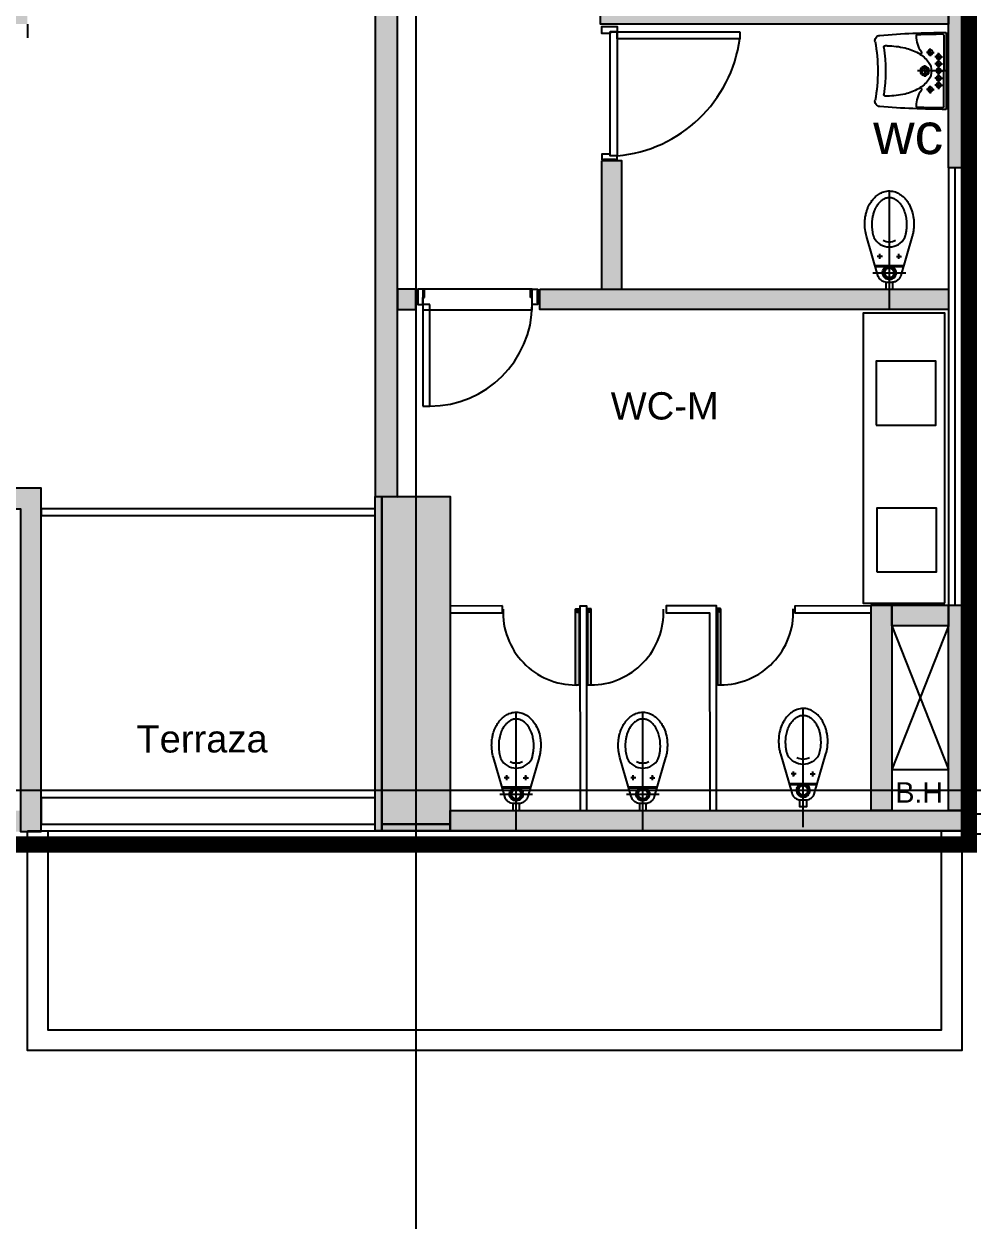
# Model space of a CAD drawing. Header units: metres. Extents: x 357 to 1031, y 43 to 2905.
# Drawn here: x 524.14 to 531.09, y 2472.12 to 2480.95 of the extents above; entities that cross this region are included whole.
import ezdxf

# ---------------------------------------------------------------- set-up
doc = ezdxf.new("R2010")
doc.units = ezdxf.units.M
doc.linetypes.add('DASHED2', pattern=[9.525, 6.35, -3.175])
doc.linetypes.add('HIDDEN', pattern=[9.525, 6.35, -3.175])
doc.layers.add('GG_PISO 5', color=8, linetype='Continuous')
doc.layers.add('GG_PROYECCION', color=9, linetype='DASHED2')
doc.styles.get("Standard").update_dxf_attribs({"font": 'arial.ttf'})

# ---------------------------------------------------------------- blocks, each defined once
blk = doc.blocks.new('lav discapacitados')
for p, q in [((0.1353, 0.125), (0.1353, 0.1399)), ((0.5032, 0.125), (0.5032, 0.1399)), ((0.1828, -0.19), (0.1828, -0.1617)), ((0.3192, -0.15), (0.2762, -0.1495)), ((0.3192, -0.3174), (0.3192, -0.0964)), ((0.3192, -0.15), (0.3192, -0.1217)), ((0.3192, -0.15), (0.3625, -0.1495)), ((0.3192, -0.15), (0.3192, -0.1783)), ((0.4557, -0.19), (0.4557, -0.1617)), ((0.1828, -0.19), (0.1545, -0.19)), ((0.1828, -0.19), (0.1828, -0.2183)), ((0.1828, -0.19), (0.2111, -0.19)), ((0.2148, -0.2514), (0.1865, -0.2514)), ((0.2148, -0.2514), (0.2148, -0.2231)), ((0.2148, -0.2514), (0.2431, -0.2514)), ((0.2148, -0.2514), (0.2148, -0.2797)), ((0.267, -0.2514), (0.2387, -0.2514)), ((0.267, -0.2514), (0.267, -0.2231)), ((0.267, -0.2514), (0.2953, -0.2514)), ((0.267, -0.2514), (0.267, -0.2797)), ((0.3192, -0.2514), (0.2909, -0.2514)), ((0.3192, -0.2514), (0.3192, -0.2231)), ((0.3192, -0.2514), (0.3475, -0.2514)), ((0.3192, -0.2514), (0.3192, -0.2797)), ((0.3714, -0.2514), (0.3431, -0.2514)), ((0.3714, -0.2514), (0.3714, -0.2231)), ((0.3714, -0.2514), (0.3997, -0.2514)), ((0.3714, -0.2514), (0.3714, -0.2797)), ((0.4236, -0.2514), (0.3953, -0.2514)), ((0.4236, -0.2514), (0.4236, -0.2231)), ((0.4236, -0.2514), (0.4519, -0.2514)), ((0.4236, -0.2514), (0.4236, -0.2797)), ((0.4557, -0.19), (0.4274, -0.19)), ((0.4557, -0.19), (0.484, -0.19)), ((0.4557, -0.19), (0.4557, -0.2183)), ((0.0377, -0.3074), (0.6007, -0.3074)), ((0.0583, -0.2892), (0.3192, -0.2892)), ((0.5802, -0.2892), (0.3192, -0.2892))]:
    blk.add_line(p, q)
blk.add_lwpolyline([(0.1353, 0.125, 0.057771), (0.1504, -0.0053, 0.071436), (0.1891, -0.1043, 0.106424), (0.2552, -0.1783, 0.158971), (0.3192, -0.1992, 0.158971)], format="xyb")
at = {"linetype": 'Continuous'}
for centre in [(0.1828, -0.19), (0.4557, -0.19), (0.2148, -0.2514), (0.267, -0.2514), (0.3714, -0.2514), (0.4236, -0.2514)]:
    blk.add_circle(centre, 0.0174, dxfattribs=at)
for centre, radius in [((0.3192, -0.15), 0.0325), ((0.3192, -0.15), 0.023), ((0.3192, -0.2514), 0.0174)]:
    blk.add_circle(centre, radius)
for centre, radius, start, end in [((5.7963, -0.3074), 5.7586, 175.15096, 180), ((0.0967, 0.1762), 0.0385, 79.48538, 175.15096), ((0.3192, 1.3749), 1.1807, 259.48538, 280.51462), ((0.5417, 0.1762), 0.0385, 4.84904, 100.51462), ((-5.1579, -0.3074), 5.7586, 0, 4.84904), ((0.1455, 0.1399), 0.0102, 81.99353, 180), ((0.3192, 1.3749), 1.237, 261.99353, 278.00647), ((-0.0664, 0.125), 0.5696, 346.77455, 0), ((0.4929, 0.1399), 0.0102, 0, 98.00647), ((0.1242, 0.0802), 0.3738, 330.43029, 346.77455), ((5.7963, -0.3074), 5.7483, 177.92069, 179.71619), ((0.062, -0.0992), 0.0102, 88.96035, 177.92069), ((0.0582, -0.3074), 0.2185, 56.42947, 88.96035), ((0.1846, -0.1168), 0.0102, 236.42947, 31.59131), ((0.2442, 0.0121), 0.2358, 306.13117, 330.43029), ((0.4538, -0.1168), 0.0102, 148.40869, 303.57053), ((0.5802, -0.3074), 0.2185, 91.03965, 123.57053), ((0.5765, -0.0992), 0.0102, 2.07931, 91.03965), ((-5.1579, -0.3074), 5.7483, 0.28381, 2.07931), ((0.3192, -0.0906), 0.1086, 270, 306.13117), ((0.0583, -0.2789), 0.0102, 179.71619, 270), ((0.5802, -0.2789), 0.0102, 270, 0.28381)]:
    blk.add_arc(centre, radius, start, end)

msp = doc.modelspace()

# ---------------------------------------------------------------- hatches: boundary and pattern name
at = {"layer": 'GG_PISO 5'}
h = msp.add_hatch(color=256, dxfattribs=at)
h.paths.add_polyline_path([(511.2595, 2527.915), (510.7595, 2527.915), (510.7595, 2529.415), (511.2595, 2529.415)])
h.paths.add_polyline_path([(503.7595, 2527.915), (503.2595, 2527.915), (503.2595, 2529.415), (503.7595, 2529.415)])
h.paths.add_polyline_path([(527.2571, 2527.915), (526.7571, 2527.915), (526.7571, 2529.415), (527.2571, 2529.415)])
h.paths.add_polyline_path([(519.7595, 2527.915), (519.2595, 2527.915), (519.2595, 2529.415), (519.7595, 2529.415)])
h.paths.add_polyline_path([(527.7571, 2519.3901), (527.7571, 2518.8901), (526.2571, 2518.8901), (526.2571, 2519.3901)])
h.paths.add_polyline_path([(511.7595, 2519.3901), (511.7595, 2518.8901), (510.2595, 2518.8901), (510.2595, 2519.3901)])
h.paths.add_polyline_path([(518.7595, 2519.3901), (518.7595, 2518.8901), (520.2595, 2518.8901), (520.2595, 2519.3901)])
h.paths.add_polyline_path([(502.7595, 2519.3901), (502.7595, 2518.8901), (504.2595, 2518.8901), (504.2595, 2519.3901)])
h.paths.add_polyline_path([(527.7571, 2511.3901), (527.7571, 2510.8901), (526.2571, 2510.8901), (526.2571, 2511.3901)])
h.paths.add_polyline_path([(511.7595, 2511.3901), (511.7595, 2510.8901), (510.2595, 2510.8901), (510.2595, 2511.3901)])
h.paths.add_polyline_path([(518.7595, 2511.3901), (518.7595, 2510.8901), (520.2595, 2510.8901), (520.2595, 2511.3901)])
h.paths.add_polyline_path([(502.7595, 2511.3901), (502.7595, 2510.8901), (504.2595, 2510.8901), (504.2595, 2511.3901)])
h.paths.add_polyline_path([(527.7571, 2501.2901), (527.7571, 2500.7901), (526.2571, 2500.7901), (526.2571, 2501.2901)])
h.paths.add_polyline_path([(511.7595, 2501.2901), (511.7595, 2500.7901), (510.2595, 2500.7901), (510.2595, 2501.2901)])
h.paths.add_polyline_path([(518.7595, 2501.2901), (518.7595, 2500.7901), (520.2595, 2500.7901), (520.2595, 2501.2901)])
h.paths.add_polyline_path([(502.7595, 2501.2901), (502.7595, 2500.7901), (504.2595, 2500.7901), (504.2595, 2501.2901)])
h.paths.add_polyline_path([(527.7571, 2493.2901), (527.7571, 2492.7901), (526.2571, 2492.7901), (526.2571, 2493.2901)])
h.paths.add_polyline_path([(511.7595, 2493.2901), (511.7595, 2492.7901), (510.2595, 2492.7901), (510.2595, 2493.2901)])
h.paths.add_polyline_path([(518.7595, 2493.2901), (518.7595, 2492.7901), (520.2595, 2492.7901), (520.2595, 2493.2901)])
h.paths.add_polyline_path([(502.7595, 2493.2901), (502.7595, 2492.7901), (504.2595, 2492.7901), (504.2595, 2493.2901)])
h.paths.add_polyline_path([(519.7595, 2483.6125), (519.2595, 2483.6125), (519.2595, 2482.1172), (519.7595, 2482.1172)])
h.paths.add_polyline_path([(525.8619, 2483.6151), (527.3619, 2483.6151), (527.3619, 2483.1151), (525.8619, 2483.1151)])
h.paths.add_polyline_path([(503.7595, 2482.1149), (503.7595, 2483.6149), (503.2595, 2483.6149), (503.2595, 2482.1149)])
h.paths.add_polyline_path([(511.2595, 2482.1149), (511.2595, 2483.3113), (510.7595, 2483.3113), (510.7595, 2482.1149)])
h.paths.add_polyline_path([(526.7571, 2475.0901), (526.7571, 2477.4901), (527.2571, 2477.4901), (527.2571, 2475.0901)])
h.paths.add_polyline_path([(519.2595, 2477.4901), (519.2595, 2475.0901), (519.7595, 2475.0901), (519.7595, 2477.4901)])
h.paths.add_polyline_path([(510.7595, 2477.4901), (510.7595, 2475.0901), (511.2595, 2475.0901), (511.2595, 2477.4901)])
h.paths.add_polyline_path([(503.7595, 2477.4901), (503.7595, 2475.0901), (503.2595, 2475.0901), (503.2595, 2477.4901)])
at = {"layer": 'GG_PISO 5', "ltscale": 0.03}
h = msp.add_hatch(color=256, dxfattribs=at)
h.dxf.hatch_style = 1
h.paths.add_polyline_path([(511.2595, 2483.3112), (511.2595, 2483.1644), (512.0375, 2483.162), (512.0372, 2483.3122)])
h.paths.add_polyline_path([(512.2496, 2483.3113), (512.4328, 2483.3113), (512.4328, 2482.2651), (512.2496, 2482.2651)])
h.paths.add_polyline_path([(514.3192, 2482.1149), (514.3192, 2482.2649), (511.2595, 2482.2652), (511.2595, 2482.1152)])
h.paths.add_polyline_path([(510.9095, 2477.4911), (510.9095, 2482.1158), (510.7595, 2482.1158), (510.7595, 2477.8565), (510.7595, 2477.4911)])
h.paths.add_polyline_path([(514.3192, 2478.9404), (514.1691, 2478.9404), (514.1692, 2482.1149), (514.3192, 2482.1149)])
h.paths.add_polyline_path([(512.9189, 2479.0904), (512.9191, 2477.4008), (513.0691, 2477.4008), (513.0689, 2479.0904)])
h.paths.add_polyline_path([(513.0691, 2477.4008), (513.2191, 2477.4011), (513.2191, 2477.5511), (513.0691, 2477.5509)])
h.paths.add_polyline_path([(514.3192, 2477.5511), (514.1691, 2477.5511), (514.1691, 2476.9014), (514.3192, 2476.9014)])
h.paths.add_polyline_path([(514.1192, 2477.4008), (514.1691, 2477.401), (514.1691, 2477.5511), (514.1192, 2477.5509)])
h.paths.add_polyline_path([(514.1692, 2475.7013), (514.1692, 2475.2065), (514.3192, 2475.2065), (514.3192, 2475.7013)])
h.paths.add_polyline_path([(510.7595, 2475.0564), (514.3192, 2475.0564), (514.3192, 2475.2065), (511.2595, 2475.2065), (511.2595, 2475.091), (510.7595, 2475.091)])
h.paths.add_polyline_path([(517.6349, 2477.5511), (517.6349, 2477.4011), (517.0685, 2477.4011), (517.0685, 2475.0364), (516.9184, 2475.0364), (516.9184, 2477.5511)])
h.paths.add_polyline_path([(520.1873, 2477.5511), (520.1873, 2477.4011), (519.7595, 2477.4011), (519.7595, 2477.491), (519.2595, 2477.491), (519.2595, 2477.4011), (518.8349, 2477.4011), (518.8349, 2477.5511)])
h.paths.add_polyline_path([(517.0685, 2475.0364), (524.111, 2475.0364), (524.111, 2475.1891), (517.0685, 2475.1891)])
h.paths.add_polyline_path([(522.3865, 2477.5511), (522.3865, 2477.401), (521.3873, 2477.401), (521.3873, 2477.5511)])
h.paths.add_polyline_path([(521.8119, 2475.1891), (521.9619, 2475.1891), (521.9619, 2477.401), (521.8119, 2477.401), (521.8119, 2477.4031), (521.8119, 2475.1891), (521.8118, 2475.1891)])
h.paths.add_polyline_path([(523.5865, 2477.5511), (523.5865, 2477.401), (524.111, 2477.401), (524.111, 2475.0364), (524.2611, 2475.0364), (524.2611, 2477.5511)])
h.paths.add_polyline_path([(527.2571, 2475.191), (531.0583, 2475.191), (531.0583, 2475.041), (526.7071, 2475.0409), (526.7071, 2477.4901), (526.7571, 2477.4901), (526.7571, 2475.0901), (527.2571, 2475.0901)])
h.paths.add_polyline_path([(530.4924, 2476.6947), (530.4924, 2475.191), (530.3424, 2475.191), (530.3424, 2476.6947)], flags=17)
h.paths.add_polyline_path([(530.4924, 2476.6947), (530.9083, 2476.6947), (530.9083, 2476.5447), (530.4924, 2476.5446)], flags=17)
h.paths.add_polyline_path([(531.0583, 2476.6947), (531.0584, 2475.191), (530.9083, 2475.191), (530.9083, 2476.6947)])
h.paths.add_polyline_path([(526.8706, 2477.4898), (526.8706, 2481.1026), (526.7071, 2481.1026), (526.7071, 2477.4904)])
h.paths.add_polyline_path([(527.9136, 2479.0106), (530.9083, 2479.0106), (530.9083, 2478.8605), (527.9136, 2478.8605)])
h.paths.add_polyline_path([(528.3656, 2479.9498), (528.3656, 2479.0106), (528.5156, 2479.0106), (528.5156, 2479.9498)])
h.paths.add_polyline_path([(527.0073, 2479.0106), (526.8706, 2479.0106), (526.8706, 2478.8605), (527.0073, 2478.8605)])
h.paths.add_polyline_path([(531.0583, 2481.1026), (531.0584, 2479.8988), (530.9083, 2479.8988), (530.9083, 2481.1026)])
h.paths.add_polyline_path([(528.3593, 2481.1026), (530.9083, 2481.1027), (530.9083, 2480.9526), (528.3593, 2480.9526)])
h.paths.add_polyline_path([(528.3655, 2484.871), (528.3656, 2483.3101), (528.5156, 2483.3101), (528.5156, 2484.871)])
h.paths.add_polyline_path([(530.1304, 2484.8673), (528.3655, 2484.8712), (528.3655, 2485.0212), (530.1313, 2485.0171)])
h.paths.add_polyline_path([(525.8619, 2483.6167), (522.2105, 2483.6166), (522.2105, 2483.4666), (525.8619, 2483.4667)])
h.paths.add_polyline_path([(524.1611, 2481.1026), (524.0111, 2481.1026), (524.011, 2482.4277), (524.161, 2482.4277)])
h.paths.add_polyline_path([(524.011, 2482.114), (524.011, 2482.2641), (523.3773, 2482.2646), (523.3773, 2482.1146)])
h.paths.add_polyline_path([(522.5119, 2481.1027), (522.3619, 2481.1027), (522.3618, 2482.1145), (522.5119, 2482.1145)])
h.paths.add_polyline_path([(521.9234, 2482.1143), (521.9234, 2482.2643), (522.5773, 2482.2646), (522.5773, 2482.1146)])
h.paths.add_polyline_path([(520.5595, 2482.1145), (520.5595, 2482.2646), (521.1234, 2482.2649), (521.1234, 2482.1149)])
h.paths.add_polyline_path([(520.8627, 2481.1028), (520.7127, 2481.1028), (520.7127, 2482.1146), (520.8627, 2482.1146)])
h.paths.add_polyline_path([(517.2729, 2482.121), (517.2729, 2482.271), (519.2595, 2482.2649), (519.2595, 2482.1149)])
h.paths.add_polyline_path([(522.2104, 2483.6167), (522.2106, 2486.3156), (522.3608, 2486.3156), (522.3606, 2483.6167)])
h.paths.add_polyline_path([(530.2583, 2486.4656), (522.2105, 2486.4656), (522.2105, 2486.3156), (530.2583, 2486.3156)])
h.paths.add_polyline_path([(517.4116, 2482.1145), (517.4116, 2482.1531), (517.4116, 2482.1743)])
h.paths.add_polyline_path([(517.2727, 2481.1026), (517.2727, 2481.0883), (517.2729, 2481.0883), (517.2729, 2480.9526), (524.1611, 2480.9526), (524.1611, 2481.1026)])
at = {"layer": 'GG_PISO 5'}
h = msp.add_hatch(color=256, dxfattribs=at)
edge = h.paths.add_edge_path()
edge.add_line((528.2015, 2476.668), (528.2015, 2476.1143))
edge.add_arc((528.1971, 2476.1143), 0.00439, -89.99969, 0.00031, ccw=False)
edge.add_line((528.1971, 2476.1099), (528.1795, 2476.1099))
edge.add_arc((528.1795, 2476.1143), 0.00439, 180.00031, 270.00031, ccw=False)
edge.add_line((528.1751, 2476.1143), (528.1751, 2476.6636))
edge.add_arc((528.1795, 2476.6636), 0.00439, 90.00031, 180.00031, ccw=False)
edge.add_line((528.1795, 2476.668), (528.2015, 2476.668))
h = msp.add_hatch(color=256, dxfattribs=at)
edge = h.paths.add_edge_path()
edge.add_line((528.2647, 2476.6685), (528.2647, 2476.1148))
edge.add_arc((528.2691, 2476.1148), 0.00439, 179.99969, 269.99969)
edge.add_line((528.2691, 2476.1104), (528.2867, 2476.1104))
edge.add_arc((528.2867, 2476.1148), 0.00439, 269.99969, 359.99969)
edge.add_line((528.2911, 2476.1148), (528.2911, 2476.6641))
edge.add_arc((528.2867, 2476.6641), 0.00439, 359.99969, 449.99969)
edge.add_line((528.2867, 2476.6685), (528.2647, 2476.6685))
h = msp.add_hatch(color=256, dxfattribs=at)
edge = h.paths.add_edge_path()
edge.add_line((529.2149, 2476.6695), (529.2149, 2476.1158))
edge.add_arc((529.2193, 2476.1158), 0.00439, 179.99969, 269.99969)
edge.add_line((529.2193, 2476.1114), (529.2368, 2476.1114))
edge.add_arc((529.2368, 2476.1158), 0.00439, 269.99969, 359.99969)
edge.add_line((529.2412, 2476.1158), (529.2412, 2476.6651))
edge.add_arc((529.2368, 2476.6651), 0.00439, 359.99969, 449.99969)
edge.add_line((529.2368, 2476.6695), (529.2149, 2476.6695))

# ---------------------------------------------------------------- linework, layer by layer
for p, q in [((527.0071, 2531.6847), (527.0071, 2472.1248)), ((527.0071, 2531.6847), (527.0071, 2472.1248)), ((528.1817, 2476.6614), (528.1817, 2476.6482)), ((528.2037, 2476.6658), (528.1861, 2476.6658)), ((528.2037, 2476.6438), (528.2037, 2476.6658)), ((528.2037, 2476.6658), (528.2037, 2476.6131)), ((528.2081, 2476.6658), (528.2037, 2476.6658)), ((528.2081, 2476.6131), (528.2081, 2476.6658)), ((528.2581, 2476.6136), (528.2581, 2476.6663)), ((528.2581, 2476.6663), (528.2625, 2476.6663)), ((528.2625, 2476.6663), (528.2801, 2476.6663)), ((528.2625, 2476.6443), (528.2625, 2476.6663)), ((528.2625, 2476.6663), (528.2625, 2476.6136)), ((528.2845, 2476.6619), (528.2845, 2476.6487)), ((529.2083, 2476.6146), (529.2083, 2476.6673)), ((529.2083, 2476.6673), (529.2127, 2476.6673)), ((529.2127, 2476.6673), (529.2303, 2476.6673)), ((529.2127, 2476.6453), (529.2127, 2476.6673)), ((529.2127, 2476.6673), (529.2127, 2476.6146)), ((529.2346, 2476.6629), (529.2346, 2476.6497)), ((528.1861, 2476.6438), (528.2037, 2476.6438)), ((528.2037, 2476.6131), (528.2081, 2476.6131)), ((528.2625, 2476.6136), (528.2581, 2476.6136)), ((528.2801, 2476.6443), (528.2625, 2476.6443)), ((529.2127, 2476.6146), (529.2083, 2476.6146)), ((529.2303, 2476.6453), (529.2127, 2476.6453)), ((530.9083, 2476.5447), (530.4924, 2475.491)), ((530.4924, 2476.5446), (530.9083, 2475.4911)), ((501.24, 2475.3401), (533.0423, 2475.3401))]:
    msp.add_line(p, q, dxfattribs=at)
at = {"layer": 'GG_PISO 5', "extrusion": (-1.55665e-06, -4.47371e-06, 1)}
for p, q in [((530.4238, 2479.2502, 0), (530.3864, 2479.2502, 0)), ((530.4051, 2479.2315, 0), (530.4051, 2479.2689, 0)), ((530.5264, 2479.2502, 0), (530.5638, 2479.2502, 0)), ((530.5451, 2479.2315, 0), (530.5451, 2479.2689, 0)), ((530.5781, 2479.1802, 0), (530.3721, 2479.1802, 0)), ((530.4513, 2479.1742, 0), (530.3738, 2479.1742, 0)), ((530.5764, 2479.1742, 0), (530.4988, 2479.1742, 0)), ((527.6904, 2475.431, 0), (527.6529, 2475.431, 0)), ((527.6716, 2475.4122, 0), (527.6716, 2475.4497, 0)), ((527.7929, 2475.431, 0), (527.8304, 2475.431, 0)), ((527.8116, 2475.4122, 0), (527.8116, 2475.4497, 0)), ((528.6176, 2475.431, 0), (528.5802, 2475.431, 0)), ((528.5989, 2475.4122, 0), (528.5989, 2475.4497, 0)), ((528.7202, 2475.431, 0), (528.7576, 2475.431, 0)), ((528.7389, 2475.4122, 0), (528.7389, 2475.4497, 0)), ((527.8446, 2475.361, 0), (527.6387, 2475.361, 0)), ((527.7179, 2475.355, 0), (527.6403, 2475.355, 0)), ((527.8429, 2475.355, 0), (527.7654, 2475.355, 0)), ((528.7718, 2475.361, 0), (528.5659, 2475.361, 0)), ((528.6451, 2475.355, 0), (528.5676, 2475.355, 0)), ((528.7702, 2475.355, 0), (528.6926, 2475.355, 0))]:
    msp.add_line(p, q, dxfattribs=at)
at = {"layer": 'GG_PISO 5', "extrusion": (1.55665e-06, -4.47371e-06, 1)}
for p, q in [((529.7925, 2475.4581, 0), (529.755, 2475.4581, 0)), ((529.7738, 2475.4393, 0), (529.7738, 2475.4768, 0)), ((529.895, 2475.4581, 0), (529.9325, 2475.4581, 0)), ((529.9138, 2475.4393, 0), (529.9138, 2475.4768, 0)), ((529.7408, 2475.3881, 0), (529.9467, 2475.3881, 0)), ((529.7424, 2475.3821, 0), (529.82, 2475.3821, 0)), ((529.8675, 2475.3821, 0), (529.9451, 2475.3821, 0))]:
    msp.add_line(p, q, dxfattribs=at)
at = {"layer": 'GG_PISO 5', "ltscale": 5, "const_width": 0.1199}
msp.add_lwpolyline([(499.4659, 2529.416), (531.0583, 2529.416), (531.0583, 2474.941), (499.4659, 2474.941)], close=True, dxfattribs=at)
at = {"layer": 'GG_PISO 5'}
for points in [[(526.8706, 2477.4898), (526.8706, 2481.1026), (526.7071, 2481.1026), (526.7071, 2477.4904)], [(528.3593, 2481.1026), (530.9083, 2481.1027), (530.9083, 2480.9526), (528.3593, 2480.9526)], [(531.0583, 2481.1026), (531.0584, 2479.8988), (530.9083, 2479.8988), (530.9083, 2481.1026)], [(528.4302, 2480.8962), (528.4809, 2480.8962), (528.4809, 2479.9871), (528.4302, 2479.9871)], [(528.3656, 2479.9498), (528.3656, 2479.0106), (528.5156, 2479.0106), (528.5156, 2479.9498)], [(530.9083, 2476.6947), (530.9583, 2476.6947), (530.9583, 2479.8988), (530.9083, 2479.8988)], [(527.0073, 2479.0106), (526.8706, 2479.0106), (526.8706, 2478.8605), (527.0073, 2478.8605)], [(527.058, 2479.0098), (527.058, 2478.8601), (527.8589, 2478.8601), (527.8589, 2479.0098)], [(527.9136, 2479.0106), (530.9083, 2479.0106), (530.9083, 2478.8605), (527.9136, 2478.8605)], [(530.8825, 2476.7101), (530.8825, 2478.835), (530.2825, 2478.835), (530.2825, 2476.7101)], [(530.3777, 2478.015), (530.8156, 2478.015), (530.8156, 2478.4821), (530.3777, 2478.4821)], [(523.5865, 2477.5511), (523.5865, 2477.401), (524.111, 2477.401), (524.111, 2475.0364), (524.2611, 2475.0364), (524.2611, 2477.5511)], [(526.7571, 2475.041), (526.7071, 2475.0409), (526.7071, 2477.4901), (526.7571, 2477.4901)], [(526.7571, 2475.0901), (526.7571, 2477.4901), (527.2571, 2477.4901), (527.2571, 2475.0901)], [(526.7071, 2477.351), (526.7071, 2477.401), (524.2611, 2477.401), (524.2611, 2477.351)], [(530.3829, 2476.9392), (530.8207, 2476.9392), (530.8207, 2477.4062), (530.3829, 2477.4062)], [(527.6399, 2476.689), (527.2571, 2476.688), (527.2571, 2476.6379), (527.2571, 2476.6379), (527.2571, 2476.6379), (527.6399, 2476.6389)], [(528.2591, 2475.191), (528.2581, 2476.6889), (528.2081, 2476.6889), (528.2081, 2476.6389), (528.208, 2476.6389), (528.2091, 2475.191)], [(529.2092, 2475.191), (529.2082, 2476.6896), (528.8404, 2476.6896), (528.8404, 2476.6396), (529.1581, 2476.6396), (529.1591, 2475.191)], [(530.3424, 2476.6896), (529.7822, 2476.6886), (529.7821, 2476.6385), (530.1743, 2476.6385), (530.1743, 2476.6385), (530.3424, 2476.6395)], [(530.4924, 2476.6947), (530.4924, 2475.191), (530.3424, 2475.191), (530.3424, 2476.6947)], [(530.4924, 2476.6947), (530.9083, 2476.6947), (530.9083, 2476.5447), (530.4924, 2476.5446)], [(531.0583, 2476.6947), (531.0584, 2475.191), (530.9083, 2475.191), (530.9083, 2476.6947)], [(530.4924, 2476.5446), (530.4924, 2475.491), (530.9083, 2475.4911), (530.9083, 2476.5446)], [(526.7071, 2475.091), (526.7071, 2475.2839), (524.2611, 2475.2839), (524.2611, 2475.091)], [(527.2571, 2475.191), (531.0583, 2475.191), (531.0583, 2475.041), (527.2571, 2475.041)], [(538.536, 2475.016), (531.0583, 2475.016), (531.0583, 2475.1661), (538.536, 2475.1661)], [(526.7572, 2475.041), (526.7571, 2475.091), (527.2571, 2475.091), (527.2572, 2475.041)], [(524.1615, 2475.041), (531.0056, 2475.041), (531.0055, 2473.4308), (524.1615, 2473.4308)], [(524.1615, 2475.041), (531.0056, 2475.041), (531.0055, 2473.4308), (524.1615, 2473.4308)], [(524.3115, 2475.041), (530.8556, 2475.041), (530.8555, 2473.5808), (524.3115, 2473.5808)], [(524.3115, 2475.041), (530.8556, 2475.041), (530.8555, 2473.5808), (524.3115, 2473.5808)]]:
    msp.add_lwpolyline(points, close=True, dxfattribs=at)
for points in [[(528.4302, 2480.8835), (528.3684, 2480.8835), (528.3684, 2480.9342), (528.4809, 2480.9342), (528.4809, 2480.8962), (528.4302, 2480.8962), (528.4302, 2480.8835)], [(528.4302, 2479.9998), (528.3684, 2479.9998), (528.3684, 2479.9609), (528.4809, 2479.9609), (528.4809, 2479.9871), (528.4302, 2479.9871), (528.4302, 2479.9998)], [(528.4682, 2479.9498), (528.4682, 2479.9609), (528.3811, 2479.9609), (528.3811, 2479.9498)], [(527.0073, 2478.9105), (527.0199, 2478.9105), (527.0199, 2478.9977), (527.0073, 2478.9977)], [(527.0706, 2478.9486), (527.0706, 2479.0103), (527.0199, 2479.0103), (527.0199, 2478.8978), (527.058, 2478.8978), (527.058, 2478.9486), (527.0706, 2478.9486)], [(527.8462, 2478.9486), (527.8462, 2479.0103), (527.8969, 2479.0103), (527.8969, 2478.8978), (527.8589, 2478.8978), (527.8589, 2478.9486), (527.8462, 2478.9486)], [(527.9096, 2478.9105), (527.8969, 2478.9105), (527.8969, 2478.9977), (527.9096, 2478.9977)]]:
    msp.add_lwpolyline(points, dxfattribs=at)
at = {"layer": 'GG_PISO 5', "linetype": 'HIDDEN'}
for points in [[(528.4809, 2480.8455), (528.4809, 2480.8962), (529.3795, 2480.8962), (529.3795, 2480.8455)], [(527.1087, 2478.8978), (527.058, 2478.8978), (527.058, 2478.1537), (527.1087, 2478.1537)]]:
    msp.add_lwpolyline(points, close=True, dxfattribs=at)
at = {"layer": 'GG_PISO 5', "extrusion": (-1.55665e-06, -4.47371e-06, 1), "flags": 128}
for points, elevation in [([(530.6422, 2479.3976), (530.5592, 2479.1116, -0.016701), (530.5578, 2479.1071, -0.022806), (530.5555, 2479.1012, -0.021821), (530.5527, 2479.0958, -0.034751), (530.5473, 2479.0876, -0.036571), (530.5406, 2479.08, -0.043988), (530.531, 2479.0722, -0.052185), (530.5182, 2479.0653, -0.082496), (530.4958, 2479.0603, -0.014668), (530.4917, 2479.0601), (530.4584, 2479.0601, -0.083909), (530.4354, 2479.064, -0.098699), (530.4118, 2479.0779, -0.082496), (530.3975, 2479.0958, -0.052185), (530.3917, 2479.1091, -0.009147), (530.3909, 2479.1116), (530.3079, 2479.3976, -0.038438), (530.2978, 2479.4464, -0.03221), (530.2951, 2479.488, -0.004356), (530.2951, 2479.4937, -0.034754), (530.299, 2479.5386, -0.021818), (530.3047, 2479.5663, -0.013779), (530.3095, 2479.5836, -0.009024), (530.3123, 2479.5921, -0.022804), (530.3207, 2479.6133, -0.021821), (530.3306, 2479.6328, -0.031515), (530.3478, 2479.6592, -0.003233), (530.3493, 2479.6612, -0.036571), (530.3681, 2479.6825, -0.043988), (530.3946, 2479.704, -0.02205), (530.4091, 2479.713, -0.030103), (530.4238, 2479.7201, -0.082496), (530.4671, 2479.7299, -0.014666), (530.4751, 2479.7301, -0.083908), (530.5196, 2479.7226, -0.043384), (530.541, 2479.713, -0.055079), (530.5758, 2479.6883, -0.050815), (530.6024, 2479.6592, -0.03155), (530.6195, 2479.6328, -0.052186), (530.6403, 2479.585, -0.001468), (530.6407, 2479.5836, -0.042516), (530.6524, 2479.5297, -0.03221), (530.6551, 2479.488, -0.004357), (530.655, 2479.4824, -0.034752), (530.6511, 2479.4375, -0.02182), (530.6455, 2479.4098, -0.009707), (530.6422, 2479.3976)], -0.0118), ([(530.4751, 2479.6802, 0.014666), (530.4701, 2479.68, 0.082496), (530.4427, 2479.6738, 0.044795), (530.4291, 2479.6668, 0.007375), (530.4254, 2479.6644, 0.043988), (530.4051, 2479.6478, 0.036571), (530.3907, 2479.6315, 0.018877), (530.3842, 2479.6223, 0.015864), (530.3772, 2479.6107, 0.021821), (530.3687, 2479.5941, 0.022804), (530.3615, 2479.576, 0.01791), (530.357, 2479.5614, 0.004894), (530.3555, 2479.5556, 0.021818), (530.3502, 2479.5298, 0.034754), (530.3466, 2479.4879, 0.004356), (530.3466, 2479.4826, 0.03221), (530.3491, 2479.4437, 0.03362), (530.357, 2479.4039, 0.010353), (530.3595, 2479.3954, 0.008488), (530.3618, 2479.3885)], -0.0119), ([(530.5884, 2479.3885, 0.000935), (530.5887, 2479.3892, 0.017908), (530.5932, 2479.4039, 0.004894), (530.5947, 2479.4096, 0.02182), (530.5999, 2479.4355, 0.034752), (530.6036, 2479.4773, 0.004357), (530.6036, 2479.4826, 0.03221), (530.6011, 2479.5215, 0.033619), (530.5932, 2479.5614, 0.010353), (530.5907, 2479.5699, 0.052186), (530.573, 2479.6107, 0.015899), (530.566, 2479.6223, 0.066511), (530.5403, 2479.6523, 0.040373), (530.5211, 2479.6668, 0.058094), (530.5032, 2479.6754, 0.083908), (530.4751, 2479.6802)], -0.0119), ([(527.9088, 2475.5784), (527.8257, 2475.2924, -0.016701), (527.8244, 2475.2879, -0.022806), (527.822, 2475.282, -0.021821), (527.8192, 2475.2765, -0.034751), (527.8139, 2475.2684, -0.036571), (527.8071, 2475.2608, -0.043988), (527.7976, 2475.253, -0.052185), (527.7847, 2475.2461, -0.082496), (527.7624, 2475.241, -0.014668), (527.7582, 2475.2409), (527.725, 2475.2409, -0.083909), (527.702, 2475.2448, -0.098699), (527.6784, 2475.2587, -0.082496), (527.664, 2475.2765, -0.052185), (527.6582, 2475.2899, -0.009147), (527.6575, 2475.2924), (527.5745, 2475.5784, -0.038438), (527.5643, 2475.6271, -0.03221), (527.5616, 2475.6688, -0.004356), (527.5617, 2475.6745, -0.034754), (527.5656, 2475.7194, -0.021818), (527.5712, 2475.7471, -0.013779), (527.576, 2475.7643, -0.009024), (527.5788, 2475.7729, -0.022804), (527.5873, 2475.7941, -0.021821), (527.5972, 2475.8136, -0.031515), (527.6143, 2475.84, -0.003233), (527.6158, 2475.842, -0.036571), (527.6347, 2475.8632, -0.043988), (527.6611, 2475.8848, -0.02205), (527.6757, 2475.8938, -0.030103), (527.6904, 2475.9008, -0.082496), (527.7337, 2475.9107, -0.014666), (527.7416, 2475.9109, -0.083908), (527.7861, 2475.9034, -0.043384), (527.8076, 2475.8938, -0.055079), (527.8423, 2475.869, -0.050815), (527.8689, 2475.84, -0.03155), (527.8861, 2475.8135, -0.052186), (527.9068, 2475.7657, -0.001468), (527.9072, 2475.7643, -0.042516), (527.9189, 2475.7105, -0.03221), (527.9216, 2475.6688, -0.004357), (527.9216, 2475.6632, -0.034752), (527.9177, 2475.6183, -0.02182), (527.912, 2475.5905, -0.009707), (527.9088, 2475.5784)], -0.0118), ([(527.7416, 2475.861, 0.014666), (527.7366, 2475.8608, 0.082496), (527.7093, 2475.8546, 0.044795), (527.6957, 2475.8476, 0.007375), (527.692, 2475.8451, 0.043988), (527.6717, 2475.8286, 0.036571), (527.6572, 2475.8123, 0.018877), (527.6507, 2475.8031, 0.015864), (527.6437, 2475.7915, 0.021821), (527.6353, 2475.7749, 0.022804), (527.628, 2475.7568, 0.01791), (527.6235, 2475.7421, 0.004894), (527.622, 2475.7364, 0.021818), (527.6168, 2475.7105, 0.034754), (527.6131, 2475.6687, 0.004356), (527.6131, 2475.6634, 0.03221), (527.6156, 2475.6245, 0.03362), (527.6235, 2475.5846, 0.010353), (527.626, 2475.5761, 0.008488), (527.6283, 2475.5692)], -0.0119), ([(527.855, 2475.5692, 0.000935), (527.8552, 2475.57, 0.017908), (527.8598, 2475.5846, 0.004894), (527.8612, 2475.5904, 0.02182), (527.8665, 2475.6162, 0.034752), (527.8701, 2475.6581, 0.004357), (527.8702, 2475.6634, 0.03221), (527.8677, 2475.7023, 0.033619), (527.8598, 2475.7421, 0.010353), (527.8573, 2475.7506, 0.052186), (527.8396, 2475.7915, 0.015899), (527.8325, 2475.8031, 0.066511), (527.8068, 2475.8331, 0.040373), (527.7876, 2475.8476, 0.058094), (527.7698, 2475.8562, 0.083908), (527.7416, 2475.861)], -0.0119), ([(528.836, 2475.5784), (528.753, 2475.2924, -0.016701), (528.7516, 2475.2879, -0.022806), (528.7492, 2475.282, -0.021821), (528.7465, 2475.2765, -0.034751), (528.7411, 2475.2684, -0.036571), (528.7343, 2475.2608, -0.043988), (528.7248, 2475.253, -0.052185), (528.712, 2475.2461, -0.082496), (528.6896, 2475.241, -0.014668), (528.6855, 2475.2409), (528.6522, 2475.2409, -0.083909), (528.6292, 2475.2448, -0.098699), (528.6056, 2475.2587, -0.082496), (528.5912, 2475.2765, -0.052185), (528.5855, 2475.2899, -0.009147), (528.5847, 2475.2924), (528.5017, 2475.5784, -0.038438), (528.4916, 2475.6271, -0.03221), (528.4889, 2475.6688, -0.004356), (528.4889, 2475.6745, -0.034754), (528.4928, 2475.7194, -0.021818), (528.4985, 2475.7471, -0.013779), (528.5032, 2475.7643, -0.009024), (528.5061, 2475.7729, -0.022804), (528.5145, 2475.7941, -0.021821), (528.5244, 2475.8136, -0.031515), (528.5416, 2475.84, -0.003233), (528.5431, 2475.842, -0.036571), (528.5619, 2475.8632, -0.043988), (528.5883, 2475.8848, -0.02205), (528.6029, 2475.8938, -0.030103), (528.6176, 2475.9008, -0.082496), (528.6609, 2475.9107, -0.014666), (528.6689, 2475.9109, -0.083908), (528.7134, 2475.9034, -0.043384), (528.7348, 2475.8938, -0.055079), (528.7696, 2475.869, -0.050815), (528.7961, 2475.84, -0.03155), (528.8133, 2475.8135, -0.052186), (528.8341, 2475.7657, -0.001468), (528.8345, 2475.7643, -0.042516), (528.8462, 2475.7105, -0.03221), (528.8489, 2475.6688, -0.004357), (528.8488, 2475.6632, -0.034752), (528.8449, 2475.6183, -0.02182), (528.8393, 2475.5905, -0.009707), (528.836, 2475.5784)], -0.0118), ([(528.6689, 2475.861, 0.014666), (528.6639, 2475.8608, 0.082496), (528.6365, 2475.8546, 0.044795), (528.6229, 2475.8476, 0.007375), (528.6192, 2475.8451, 0.043988), (528.5989, 2475.8286, 0.036571), (528.5845, 2475.8123, 0.018877), (528.578, 2475.8031, 0.015864), (528.571, 2475.7915, 0.021821), (528.5625, 2475.7749, 0.022804), (528.5553, 2475.7568, 0.01791), (528.5508, 2475.7421, 0.004894), (528.5493, 2475.7364, 0.021818), (528.544, 2475.7105, 0.034754), (528.5404, 2475.6687, 0.004356), (528.5403, 2475.6634, 0.03221), (528.5429, 2475.6245, 0.03362), (528.5508, 2475.5846, 0.010353), (528.5532, 2475.5761, 0.008488), (528.5555, 2475.5692)], -0.0119), ([(528.7822, 2475.5692, 0.000935), (528.7825, 2475.57, 0.017908), (528.787, 2475.5846, 0.004894), (528.7885, 2475.5904, 0.02182), (528.7937, 2475.6162, 0.034752), (528.7974, 2475.6581, 0.004357), (528.7974, 2475.6634, 0.03221), (528.7949, 2475.7023, 0.033619), (528.787, 2475.7421, 0.010353), (528.7845, 2475.7506, 0.052186), (528.7668, 2475.7915, 0.015899), (528.7598, 2475.8031, 0.066511), (528.734, 2475.8331, 0.040373), (528.7149, 2475.8476, 0.058094), (528.697, 2475.8562, 0.083908), (528.6689, 2475.861)], -0.0119)]:
    msp.add_lwpolyline(points, format="xyb", dxfattribs=dict(at, elevation=elevation))
at = {"layer": 'GG_PISO 5', "linetype": 'HIDDEN', "ltscale": 0.25, "extrusion": (-1.55665e-06, -4.47371e-06, 1), "elevation": -0.0119}
for points in [[(530.4751, 2478.8602), (530.4751, 2479.7302)], [(530.3551, 2479.1302), (530.5951, 2479.1302)], [(527.7416, 2475.041), (527.7416, 2475.911)], [(528.6689, 2475.041), (528.6689, 2475.911)], [(527.6216, 2475.311), (527.8616, 2475.311)], [(528.5489, 2475.311), (528.7889, 2475.311)]]:
    msp.add_lwpolyline(points, dxfattribs=at)
at = {"layer": 'GG_PISO 5', "extrusion": (-1.55665e-06, -4.47371e-06, 1), "elevation": -0.0119}
for points in [[(530.5001, 2479.0602), (530.4501, 2479.0602), (530.4501, 2479.0102), (530.5001, 2479.0102)], [(527.7666, 2475.241), (527.7166, 2475.241), (527.7166, 2475.191), (527.7666, 2475.191)], [(528.6939, 2475.241), (528.6439, 2475.241), (528.6439, 2475.191), (528.6939, 2475.191)]]:
    msp.add_lwpolyline(points, close=True, dxfattribs=at)
at = {"layer": 'GG_PISO 5'}
for points in [[(528.2015, 2476.668), (528.2015, 2476.1143, -0.414214), (528.1971, 2476.1099), (528.1795, 2476.1099, -0.414214), (528.1751, 2476.1143), (528.1751, 2476.6636, -0.414214), (528.1795, 2476.668)], [(528.2647, 2476.6685), (528.2647, 2476.1148, 0.414214), (528.2691, 2476.1104), (528.2867, 2476.1104, 0.414214), (528.2911, 2476.1148), (528.2911, 2476.6641, 0.414214), (528.2867, 2476.6685)], [(529.2149, 2476.6695), (529.2149, 2476.1158, 0.414214), (529.2193, 2476.1114), (529.2368, 2476.1114, 0.414214), (529.2412, 2476.1158), (529.2412, 2476.6651, 0.414214), (529.2368, 2476.6695)]]:
    msp.add_lwpolyline(points, format="xyb", close=True, dxfattribs=at)
at = {"layer": 'GG_PISO 5', "extrusion": (1.55665e-06, -4.47371e-06, 1), "flags": 128}
for points, elevation in [([(529.6766, 2475.6054), (529.7596, 2475.3195, 0.016701), (529.761, 2475.315, 0.022806), (529.7634, 2475.3091, 0.021821), (529.7662, 2475.3036, 0.034751), (529.7715, 2475.2955, 0.036571), (529.7783, 2475.2879, 0.043988), (529.7878, 2475.2801, 0.052185), (529.8007, 2475.2732, 0.082496), (529.823, 2475.2681, 0.014668), (529.8271, 2475.268), (529.8604, 2475.268, 0.083909), (529.8834, 2475.2719, 0.098699), (529.907, 2475.2858, 0.082496), (529.9214, 2475.3036, 0.052185), (529.9272, 2475.317, 0.009147), (529.9279, 2475.3195), (530.0109, 2475.6054, 0.038438), (530.0211, 2475.6542, 0.03221), (530.0238, 2475.6959, 0.004356), (530.0237, 2475.7016, 0.034754), (530.0198, 2475.7464, 0.021818), (530.0142, 2475.7742, 0.013779), (530.0094, 2475.7914, 0.009024), (530.0066, 2475.8, 0.022804), (529.9981, 2475.8212, 0.021821), (529.9882, 2475.8407, 0.031515), (529.9711, 2475.8671, 0.003233), (529.9695, 2475.8691, 0.036571), (529.9507, 2475.8903, 0.043988), (529.9243, 2475.9119, 0.02205), (529.9097, 2475.9209, 0.030103), (529.895, 2475.9279, 0.082496), (529.8517, 2475.9378, 0.014666), (529.8438, 2475.938, 0.083908), (529.7992, 2475.9305, 0.043384), (529.7778, 2475.9209, 0.055079), (529.7431, 2475.8961, 0.050815), (529.7165, 2475.8671, 0.03155), (529.6993, 2475.8406, 0.052186), (529.6786, 2475.7928, 0.001468), (529.6781, 2475.7914, 0.042516), (529.6665, 2475.7376, 0.03221), (529.6638, 2475.6959, 0.004357), (529.6638, 2475.6902, 0.034752), (529.6677, 2475.6454, 0.02182), (529.6734, 2475.6176, 0.009707), (529.6766, 2475.6054)], -0.0101), ([(529.7304, 2475.5963, -0.000935), (529.7301, 2475.5971, -0.017908), (529.7256, 2475.6117, -0.004894), (529.7241, 2475.6175, -0.02182), (529.7189, 2475.6433, -0.034752), (529.7153, 2475.6852, -0.004357), (529.7152, 2475.6905, -0.03221), (529.7177, 2475.7293, -0.033619), (529.7256, 2475.7692, -0.010353), (529.7281, 2475.7777, -0.052186), (529.7458, 2475.8186, -0.015899), (529.7529, 2475.8302, -0.066511), (529.7786, 2475.8602, -0.040373), (529.7978, 2475.8747, -0.058094), (529.8156, 2475.8833, -0.083908), (529.8438, 2475.8881)], -0.0102), ([(529.8438, 2475.8881, -0.014666), (529.8488, 2475.8879, -0.082496), (529.8761, 2475.8817, -0.044795), (529.8897, 2475.8747, -0.007375), (529.8934, 2475.8722, -0.043988), (529.9137, 2475.8557, -0.036571), (529.9282, 2475.8394, -0.018877), (529.9346, 2475.8302, -0.015864), (529.9417, 2475.8186, -0.021821), (529.9501, 2475.802, -0.022804), (529.9574, 2475.7839, -0.01791), (529.9619, 2475.7692, -0.004894), (529.9634, 2475.7635, -0.021818), (529.9686, 2475.7376, -0.034754), (529.9722, 2475.6957, -0.004356), (529.9723, 2475.6905, -0.03221), (529.9698, 2475.6516, -0.03362), (529.9619, 2475.6117, -0.010353), (529.9594, 2475.6032, -0.008488), (529.9571, 2475.5963)], -0.0102)]:
    msp.add_lwpolyline(points, format="xyb", dxfattribs=dict(at, elevation=elevation))
at = {"layer": 'GG_PISO 5', "linetype": 'HIDDEN', "ltscale": 0.25, "extrusion": (1.55665e-06, -4.47371e-06, 1), "elevation": -0.0102}
for points in [[(529.8438, 2475.0681), (529.8438, 2475.9381)], [(529.9638, 2475.3381), (529.7238, 2475.3381)]]:
    msp.add_lwpolyline(points, dxfattribs=at)
at = {"layer": 'GG_PISO 5', "extrusion": (1.55665e-06, -4.47371e-06, 1), "elevation": -0.0102}
msp.add_lwpolyline([(529.8188, 2475.2681), (529.8688, 2475.2681), (529.8688, 2475.2181), (529.8188, 2475.2181)], close=True, dxfattribs=at)
at = {"layer": 'GG_PISO 5'}
for centre in [(528.1883, 2476.6548), (528.2779, 2476.6553), (529.2281, 2476.6563)]:
    msp.add_circle(centre, 0.0022, dxfattribs=at)
for centre, radius, start, end in [((528.3918, 2480.98), 0.9969, 275.13142, 352.24925), ((528.3918, 2480.98), 0.9969, 275.13142, 352.24925), ((527.1081, 2478.9046), 0.7509, 270.044, 359.48672), ((528.1861, 2476.6614), 0.00439, 90.00031, 180.00031), ((528.2801, 2476.6619), 0.00439, 359.99969, 89.99969), ((528.2801, 2476.6487), 0.00439, 269.99969, 359.99969), ((529.2303, 2476.6629), 0.00439, 359.99969, 89.99969), ((529.2303, 2476.6497), 0.00439, 269.99969, 359.99969), ((528.1861, 2476.6482), 0.00439, 180.00031, 270.00031)]:
    msp.add_arc(centre, radius, start, end, dxfattribs=at)
at = {"layer": 'GG_PISO 5', "ltscale": 0.1}
for centre, start, end in [((528.1782, 2476.643), 177.54862, 270.14399), ((528.288, 2476.6435), 269.85601, 2.45138), ((529.2382, 2476.6445), 269.85601, 2.45138)]:
    msp.add_arc(centre, 0.5331, start, end, dxfattribs=at)
at = {"layer": 'GG_PISO 5', "extrusion": (-1.55665e-06, -4.47371e-06, 1)}
for centre, major_axis, start_param, end_param in [((530.4751, 2479.4484, 0), (0.1211, -0.0421), 3.962815, 6.131668), ((530.4751, 2479.4484, 0), (0.0863, -0.03), 4.528683, 5.5658), ((527.7416, 2475.6292, 0), (0.1211, -0.0421), 3.962815, 6.131668), ((527.7416, 2475.6292, 0), (0.0863, -0.03), 4.528683, 5.5658), ((528.6689, 2475.6292, 0), (0.1211, -0.0421), 3.962815, 6.131668), ((528.6689, 2475.6292, 0), (0.0863, -0.03), 4.528683, 5.5658)]:
    msp.add_ellipse(centre, major_axis=major_axis, ratio=1, start_param=start_param, end_param=end_param, dxfattribs=at)
for centre, major_axis in [((530.4051, 2479.2502, 0), (0.00567, -0.00197)), ((530.5451, 2479.2502, 0), (0.00567, -0.00197)), ((530.4751, 2479.1302, 0), (0.0472, -0.0164)), ((530.4751, 2479.1302, 0), (0.0425, -0.0148)), ((530.4751, 2479.1302, 0), (0.0331, -0.0115)), ((527.6716, 2475.431, 0), (0.00567, -0.00197)), ((527.8116, 2475.431, 0), (0.00567, -0.00197)), ((528.5989, 2475.431, 0), (0.00567, -0.00197)), ((528.7389, 2475.431, 0), (0.00567, -0.00197)), ((527.7416, 2475.311, 0), (0.0472, -0.0164)), ((527.7416, 2475.311, 0), (0.0425, -0.0148)), ((527.7416, 2475.311, 0), (0.0331, -0.0115)), ((528.6689, 2475.311, 0), (0.0472, -0.0164)), ((528.6689, 2475.311, 0), (0.0425, -0.0148)), ((528.6689, 2475.311, 0), (0.0331, -0.0115))]:
    msp.add_ellipse(centre, major_axis=major_axis, ratio=1, dxfattribs=at)
at = {"layer": 'GG_PISO 5', "extrusion": (-1.55665e-06, 4.47371e-06, -1)}
for major_axis, start_param, end_param in [((-0.1211, -0.0421), 3.962815, 6.131668), ((-0.0863, -0.03), 4.528683, 5.5658)]:
    msp.add_ellipse((529.8438, 2475.6563, 0), major_axis=major_axis, ratio=1, start_param=start_param, end_param=end_param, dxfattribs=at)
for centre, major_axis in [((529.7738, 2475.4581, 0), (-0.00567, -0.00197)), ((529.9138, 2475.4581, 0), (-0.00567, -0.00197)), ((529.8438, 2475.3381, 0), (-0.0472, -0.0164)), ((529.8438, 2475.3381, 0), (-0.0425, -0.0148)), ((529.8438, 2475.3381, 0), (-0.0331, -0.0115))]:
    msp.add_ellipse(centre, major_axis=major_axis, ratio=1, dxfattribs=at)
at = {"layer": 'GG_PROYECCION', "ltscale": 0.3}
msp.add_lwpolyline([(524.1621, 2480.9526), (524.1621, 2480.8526)], dxfattribs=at)

# ---------------------------------------------------------------- block references
at = {"layer": 'GG_PISO 5', "xscale": -1, "rotation": 89.99999862940636}
msp.add_blockref('lav discapacitados', (530.5844, 2480.9285), dxfattribs=at)

# ---------------------------------------------------------------- texts
at = {"layer": 'GG_PISO 5'}
for s, height, rotation, p in [('wc  ', 0.3, 0.06686, (530.3574, 2479.9996)), ('WC-M ', 0.2, 0.06686, (528.434, 2478.0549)), ('Terraza', 0.2, 0.06686, (524.9587, 2475.615)), ('B.H', 0.15, 359.93314, (530.5194, 2475.2479))]:
    msp.add_text(s, height=height, rotation=rotation, dxfattribs=at).set_placement(p)

doc.saveas('drawing.dxf')
